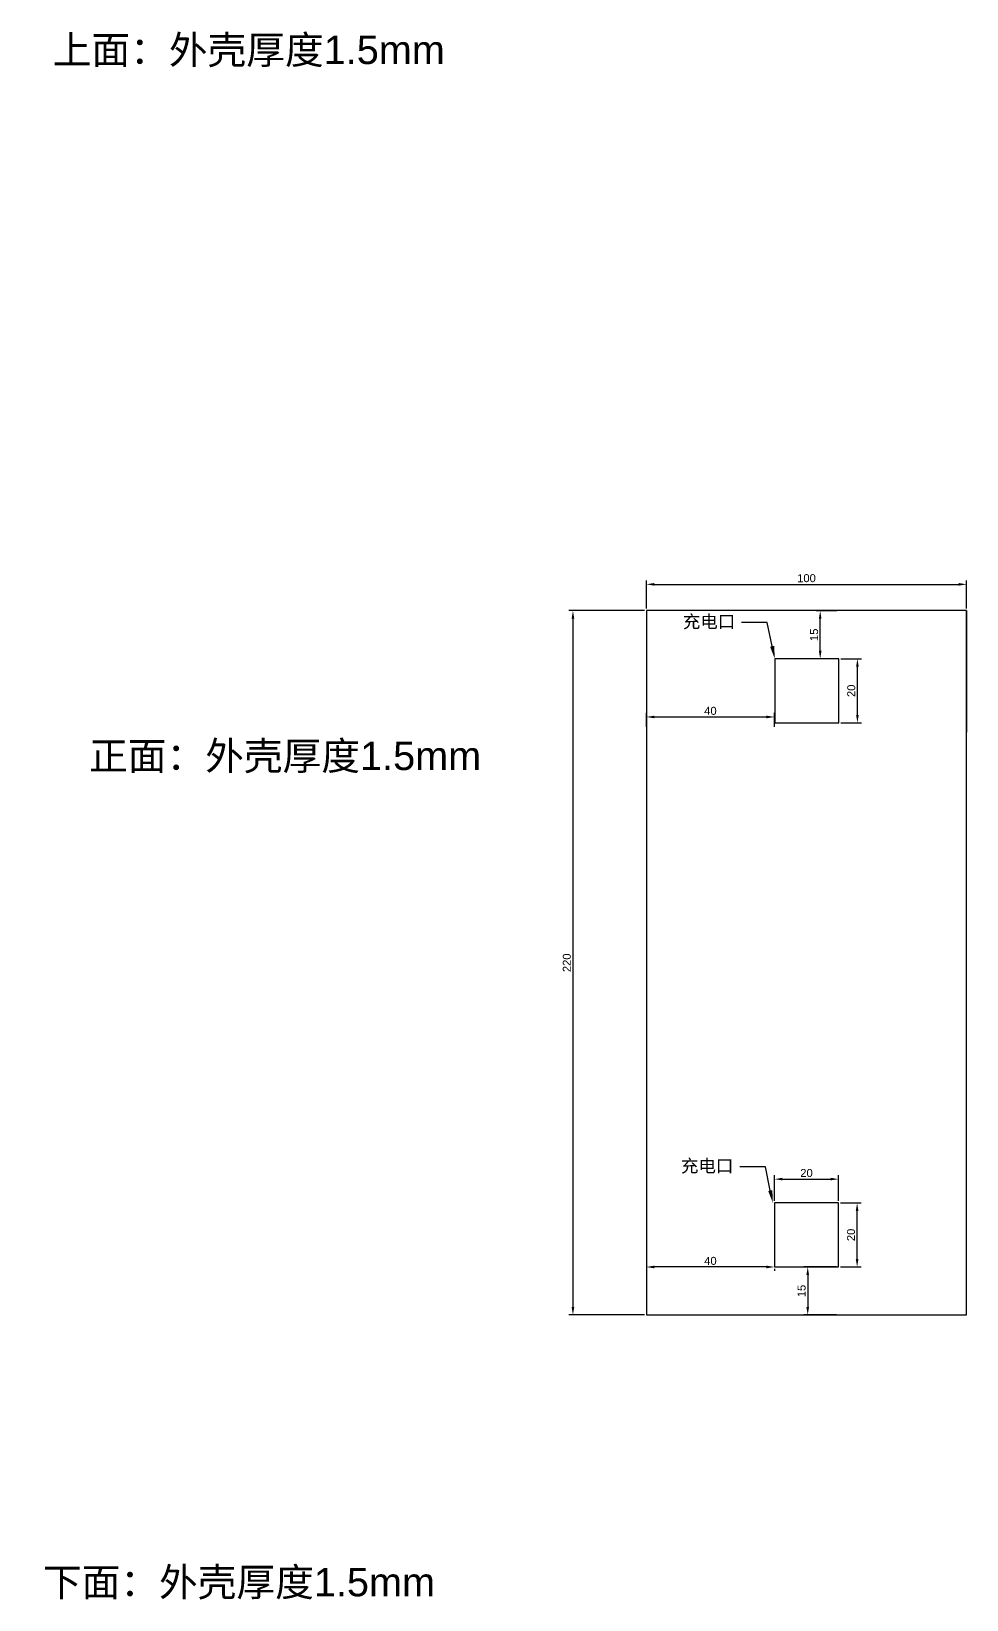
# Model space of a CAD drawing. Header units: millimetres. Extents: x 2217 to 3511, y 1405 to 1996.
# Drawn here: x 2691.6 to 2983.6, y 1490 to 1979.8 of the extents above; entities that cross this region are included whole.
import ezdxf
from ezdxf import colors
from ezdxf.entities.mleader import LeaderData, LeaderLine
from ezdxf.math import Vec2, Vec3

# ---------------------------------------------------------------- set-up
doc = ezdxf.new("R2010")
doc.units = ezdxf.units.MM
doc.linetypes.add('JIS_02_1.2', pattern=[2.5, 1.25, -1.25])
doc.layers.add('虚线', color=7, linetype='JIS_02_1.2')
doc.styles.get("Standard").update_dxf_attribs({"font": 'arial.ttf'})
doc.dimstyles.new('ISO-25', dxfattribs={"dimtxt": 2.5, "dimasz": 2.5, "dimexe": 1.25, "dimexo": 0.625, "dimtad": 1, "dimtxsty": 'Standard', "dimcen": 2.5, "dimadec": 0, "dimazin": 0, "dimtfac": 1, "dimtmove": 0, "dimatfit": 3, "dimfxl": 1, "dimarcsym": 0})

# ---------------------------------------------------------------- blocks, each defined once
blk = doc.blocks.new('*D43')
at = {"color": 0, "lineweight": -2, "transparency": 16777216}
for p, q in [((2883.64, 1799.55), (2883.64, 1808.38)), ((2983.64, 1799.55), (2983.64, 1808.38)), ((2886.14, 1807.13), (2981.14, 1807.13))]:
    blk.add_line(p, q, dxfattribs=at)
at = {"color": 0, "transparency": 16777216}
for points in [[(2886.14, 1807.55), (2886.14, 1806.72), (2883.64, 1807.13)], [(2981.14, 1807.55), (2981.14, 1806.72), (2983.64, 1807.13)]]:
    blk.add_solid(points, dxfattribs=at)
at = {"layer": 'Defpoints', "color": 0, "transparency": 16777216}
for p in [(2983.64, 1807.13), (2883.64, 1798.93), (2983.64, 1798.93)]:
    blk.add_point(p, dxfattribs=at)
at = {"color": 0, "transparency": 16777216, "insert": (2933.64, 1809.04), "char_height": 2.5, "attachment_point": 5}
blk.add_mtext('100', dxfattribs=at)
blk = doc.blocks.new('*D44')
at = {"color": 0, "lineweight": -2, "transparency": 16777216}
for p, q in [((2923.64, 1614.55), (2923.64, 1622.61)), ((2926.14, 1621.36), (2941.14, 1621.36)), ((2943.64, 1614.55), (2943.64, 1622.61))]:
    blk.add_line(p, q, dxfattribs=at)
at = {"color": 0, "transparency": 16777216}
for points in [[(2926.14, 1621.78), (2926.14, 1620.95), (2923.64, 1621.36)], [(2941.14, 1621.78), (2941.14, 1620.95), (2943.64, 1621.36)]]:
    blk.add_solid(points, dxfattribs=at)
at = {"layer": 'Defpoints', "color": 0, "transparency": 16777216}
for p in [(2943.64, 1621.36), (2923.64, 1613.93), (2943.64, 1613.93)]:
    blk.add_point(p, dxfattribs=at)
at = {"color": 0, "transparency": 16777216, "insert": (2933.64, 1623.27), "char_height": 2.5, "attachment_point": 5}
blk.add_mtext('20', dxfattribs=at)
blk = doc.blocks.new('*D45')
at = {"color": 0, "lineweight": -2, "transparency": 16777216}
for p, q in [((2944.26, 1613.93), (2950.69, 1613.93)), ((2949.44, 1596.43), (2949.44, 1611.43)), ((2944.26, 1593.93), (2950.69, 1593.93))]:
    blk.add_line(p, q, dxfattribs=at)
at = {"color": 0, "transparency": 16777216}
for points in [[(2949.03, 1611.43), (2949.86, 1611.43), (2949.44, 1613.93)], [(2949.03, 1596.43), (2949.86, 1596.43), (2949.44, 1593.93)]]:
    blk.add_solid(points, dxfattribs=at)
at = {"layer": 'Defpoints', "color": 0, "transparency": 16777216}
for p in [(2943.64, 1613.93), (2949.44, 1613.93), (2943.64, 1593.93)]:
    blk.add_point(p, dxfattribs=at)
at = {"color": 0, "transparency": 16777216, "insert": (2947.54, 1603.93), "char_height": 2.5, "attachment_point": 5, "rotation": 90}
blk.add_mtext('20', dxfattribs=at)
blk = doc.blocks.new('*D46')
at = {"color": 0, "lineweight": -2, "transparency": 16777216}
for p, q in [((2883.64, 1593.3), (2883.64, 1592.67)), ((2921.14, 1593.92), (2886.14, 1593.92)), ((2923.64, 1593.3), (2923.64, 1592.67))]:
    blk.add_line(p, q, dxfattribs=at)
at = {"color": 0, "transparency": 16777216}
for points in [[(2886.14, 1594.34), (2886.14, 1593.5), (2883.64, 1593.92)], [(2921.14, 1594.34), (2921.14, 1593.5), (2923.64, 1593.92)]]:
    blk.add_solid(points, dxfattribs=at)
at = {"layer": 'Defpoints', "color": 0, "transparency": 16777216}
for p in [(2883.64, 1593.93), (2883.64, 1593.92), (2923.64, 1593.93)]:
    blk.add_point(p, dxfattribs=at)
at = {"color": 0, "transparency": 16777216, "insert": (2903.64, 1595.82), "char_height": 2.5, "attachment_point": 5}
blk.add_mtext('40', dxfattribs=at)
blk = doc.blocks.new('*D47')
at = {"color": 0, "lineweight": -2, "transparency": 16777216}
for p, q in [((2943.01, 1593.93), (2932.77, 1593.93)), ((2934.02, 1591.43), (2934.02, 1581.43)), ((2943.01, 1578.93), (2932.77, 1578.93))]:
    blk.add_line(p, q, dxfattribs=at)
at = {"color": 0, "transparency": 16777216}
for points in [[(2933.61, 1591.43), (2934.44, 1591.43), (2934.02, 1593.93)], [(2933.61, 1581.43), (2934.44, 1581.43), (2934.02, 1578.93)]]:
    blk.add_solid(points, dxfattribs=at)
at = {"layer": 'Defpoints', "color": 0, "transparency": 16777216}
for p in [(2943.64, 1593.93), (2934.02, 1578.93), (2943.64, 1578.93)]:
    blk.add_point(p, dxfattribs=at)
at = {"color": 0, "transparency": 16777216, "insert": (2932.12, 1586.43), "char_height": 2.5, "attachment_point": 5, "rotation": 90}
blk.add_mtext('15', dxfattribs=at)
blk = doc.blocks.new('*D48')
at = {"color": 0, "lineweight": -2, "transparency": 16777216}
for p, q in [((2883.01, 1798.93), (2859.46, 1798.93)), ((2860.71, 1796.43), (2860.71, 1581.43)), ((2883.01, 1578.93), (2859.46, 1578.93))]:
    blk.add_line(p, q, dxfattribs=at)
at = {"color": 0, "transparency": 16777216}
for points in [[(2860.29, 1796.43), (2861.12, 1796.43), (2860.71, 1798.93)], [(2860.29, 1581.43), (2861.12, 1581.43), (2860.71, 1578.93)]]:
    blk.add_solid(points, dxfattribs=at)
at = {"layer": 'Defpoints', "color": 0, "transparency": 16777216}
for p in [(2883.64, 1798.93), (2860.71, 1578.93), (2883.64, 1578.93)]:
    blk.add_point(p, dxfattribs=at)
at = {"color": 0, "transparency": 16777216, "insert": (2858.8, 1688.93), "char_height": 2.5, "attachment_point": 5, "rotation": 90}
blk.add_mtext('220', dxfattribs=at)
blk = doc.blocks.new('*D78')
at = {"color": 0, "lineweight": -2, "transparency": 16777216}
for p, q in [((2944.35, 1783.87), (2950.78, 1783.87)), ((2949.53, 1766.37), (2949.53, 1781.37)), ((2944.35, 1763.87), (2950.78, 1763.87))]:
    blk.add_line(p, q, dxfattribs=at)
at = {"color": 0, "transparency": 16777216}
for points in [[(2949.12, 1781.37), (2949.95, 1781.37), (2949.53, 1783.87)], [(2949.12, 1766.37), (2949.95, 1766.37), (2949.53, 1763.87)]]:
    blk.add_solid(points, dxfattribs=at)
at = {"layer": 'Defpoints', "color": 0, "transparency": 16777216}
for p in [(2943.73, 1783.87), (2949.53, 1783.87), (2943.73, 1763.87)]:
    blk.add_point(p, dxfattribs=at)
at = {"color": 0, "transparency": 16777216, "insert": (2947.63, 1773.87), "char_height": 2.5, "attachment_point": 5, "rotation": 90}
blk.add_mtext('20', dxfattribs=at)
blk = doc.blocks.new('*D80')
at = {"color": 0, "lineweight": -2, "transparency": 16777216}
for p, q in [((2943.1, 1798.87), (2936.67, 1798.87)), ((2937.92, 1786.37), (2937.92, 1796.37)), ((2943.1, 1783.87), (2936.67, 1783.87))]:
    blk.add_line(p, q, dxfattribs=at)
at = {"color": 0, "transparency": 16777216}
for points in [[(2937.5, 1796.37), (2938.33, 1796.37), (2937.92, 1798.87)], [(2937.5, 1786.37), (2938.33, 1786.37), (2937.92, 1783.87)]]:
    blk.add_solid(points, dxfattribs=at)
at = {"layer": 'Defpoints', "color": 0, "transparency": 16777216}
for p in [(2937.92, 1798.87), (2943.73, 1798.87), (2943.73, 1783.87)]:
    blk.add_point(p, dxfattribs=at)
at = {"color": 0, "transparency": 16777216, "insert": (2936.02, 1791.37), "char_height": 2.5, "attachment_point": 5, "rotation": 90}
blk.add_mtext('15', dxfattribs=at)
blk = doc.blocks.new('*D84')
at = {"color": 0, "lineweight": -2, "transparency": 16777216}
for p, q in [((2883.64, 1762.58), (2883.64, 1766.96)), ((2886.14, 1765.71), (2921.14, 1765.71)), ((2923.64, 1762.58), (2923.64, 1766.96)), ((2556.07, 1703.89), (2556.07, 1692.69)), ((2559.06, 1703.89), (2559.06, 1692.69)), ((2553.57, 1693.94), (2551.07, 1693.94)), ((2556.07, 1693.94), (2559.06, 1693.94)), ((2561.56, 1693.94), (2564.06, 1693.94))]:
    blk.add_line(p, q, dxfattribs=at)
at = {"color": 0, "transparency": 16777216}
for points in [[(2886.14, 1766.12), (2886.14, 1765.29), (2883.64, 1765.71)], [(2921.14, 1766.12), (2921.14, 1765.29), (2923.64, 1765.71)], [(2553.57, 1694.35), (2553.57, 1693.52), (2556.07, 1693.94)], [(2561.56, 1694.35), (2561.56, 1693.52), (2559.06, 1693.94)]]:
    blk.add_solid(points, dxfattribs=at)
at = {"layer": 'Defpoints', "color": 0, "transparency": 16777216}
for p in [(2923.64, 1765.71), (2883.64, 1761.96), (2923.64, 1761.96), (2556.07, 1704.51), (2559.06, 1704.51), (2559.06, 1693.94)]:
    blk.add_point(p, dxfattribs=at)
at = {"color": 0, "transparency": 16777216, "char_height": 2.5, "attachment_point": 5}
for s, insert in [('40', (2903.64, 1767.61)), ('3', (2557.56, 1695.84))]:
    blk.add_mtext(s, dxfattribs=dict(at, insert=insert))

msp = doc.modelspace()

# ---------------------------------------------------------------- linework, layer by layer
for p, q in [((2983.639, 1798.929), (2983.639, 1760.929)), ((2983.639, 1578.929), (2983.639, 1616.929))]:
    msp.add_line(p, q)
for points in [[(2883.639, 1578.929), (2983.639, 1578.929), (2983.639, 1798.929), (2883.639, 1798.929)], [(2923.729, 1763.871), (2943.729, 1763.871), (2943.729, 1783.871), (2923.729, 1783.871)], [(2923.639, 1593.929), (2943.639, 1593.929), (2943.639, 1613.929), (2923.639, 1613.929)]]:
    msp.add_lwpolyline(points, close=True)

# ---------------------------------------------------------------- texts
at = {"layer": '虚线', "char_height": 8.86151, "attachment_point": 1}
for s, insert in [('\\pxsm1.5;{\\fSimSun|b0|i0|c134|p2;上面：外壳厚度}1.5mm', (2698.273, 1978.492)), ('\\pxsm1.5;{\\fSimSun|b0|i0|c134|p2;正面：外壳厚度}1.5mm', (2709.623, 1757.984)), ('\\pxsm1.5;{\\fSimSun|b0|i0|c134|p2;下面：外壳厚度}1.5mm', (2695.201, 1499.92))]:
    msp.add_mtext_dynamic_manual_height_columns(s, width=230.64993, gutter_width=44.308, heights=[89.003], dxfattribs=dict(at, insert=insert))

# ---------------------------------------------------------------- dimensions: what is measured, and where the dimension line sits
for base, p1, p2, picture, middle in [((2983.639, 1807.134), (2883.639, 1798.929), (2983.639, 1798.929), '*D43', (2933.639, 1809.036)), ((2923.639, 1765.707), (2883.639, 1761.957), (2923.639, 1761.957), '*D84', (2903.639, 1767.608)), ((2559.064, 1693.935), (2556.065, 1704.514), (2559.064, 1704.514), '*D84', (2557.564, 1695.838)), ((2943.639, 1621.363), (2923.639, 1613.929), (2943.639, 1613.929), '*D44', (2933.639, 1623.266)), ((2883.639, 1593.919), (2923.639, 1593.929), (2883.639, 1593.929), '*D46', (2903.639, 1595.822))]:
    dim = msp.add_linear_dim(base=base, p1=p1, p2=p2, dimstyle='ISO-25')
    dim.commit()
    dim.dimension.update_dxf_attribs({"geometry": picture, "text_midpoint": middle})
for base, p1, p2, picture, middle in [((2860.705, 1578.929), (2883.639, 1798.929), (2883.639, 1578.929), '*D48', (2858.803, 1688.929)), ((2937.918, 1798.871), (2943.729, 1783.871), (2943.729, 1798.871), '*D80', (2936.016, 1791.371)), ((2949.533, 1783.871), (2943.729, 1763.871), (2943.729, 1783.871), '*D78', (2947.631, 1773.871)), ((2949.443, 1613.929), (2943.639, 1593.929), (2943.639, 1613.929), '*D45', (2947.541, 1603.929)), ((2934.023, 1578.929), (2943.639, 1593.929), (2943.639, 1578.929), '*D47', (2932.121, 1586.429))]:
    dim = msp.add_linear_dim(base=base, p1=p1, p2=p2, angle=90, dimstyle='ISO-25')
    dim.commit()
    dim.dimension.update_dxf_attribs({"geometry": picture, "text_midpoint": middle})

# ---------------------------------------------------------------- leaders
ml = msp.add_multileader_mtext('Standard')
ml.set_content('{\\fSimSun|b0|i0|c134|p2;充电口}', color=256)
ml.set_leader_properties()
ml.build(insert=Vec2(0, 0))
ctx = ml.context
ctx.base_point, ctx.plane_origin = Vec3(2893.368, 1795.217), Vec3(2923.729, 1783.871)
ctx.text_align_type = 2
notes = []
notes.append((ctx, [(0, (1, 1, 0), (2921.39, 1795.217), (-1, 0), 8, [(0, [(2923.729, 1783.871)], 0, [])])]))
ctx.mtext.insert, ctx.mtext.alignment, ctx.mtext.flow_direction = Vec3(2911.39, 1797.496), 3, 5
ml = msp.add_multileader_mtext('Standard')
ml.set_content('{\\fSimSun|b0|i0|c134|p2;充电口}', color=256)
ml.set_leader_properties()
ml.build(insert=Vec2(0, 0))
ctx = ml.context
ctx.base_point, ctx.plane_origin = Vec3(2892.87, 1625.217), Vec3(2923.142, 1613.871)
ctx.text_align_type = 2
notes.append((ctx, [(0, (1, 1, 0), (2920.803, 1625.217), (-1, 0), 8, [(0, [(2923.142, 1613.871)], 0, [])])]))
ctx.mtext.insert, ctx.mtext.alignment, ctx.mtext.flow_direction = Vec3(2910.803, 1627.496), 3, 5
for ctx, leaders in notes:
    for number, flags, end, landing, length, lines in leaders:
        leader = LeaderData()
        leader.index, (leader.has_last_leader_line, leader.has_dogleg_vector, leader.attachment_direction) = number, flags
        leader.last_leader_point, leader.dogleg_vector, leader.dogleg_length = Vec3(end), Vec3(landing), length
        for number, points, colour, breaks in lines:
            line = LeaderLine()
            line.index, line.vertices, line.color, line.breaks = number, Vec3.list(points), colors.encode_raw_color(colour), breaks
            leader.lines.append(line)
        ctx.leaders.append(leader)

doc.saveas('drawing.dxf')
